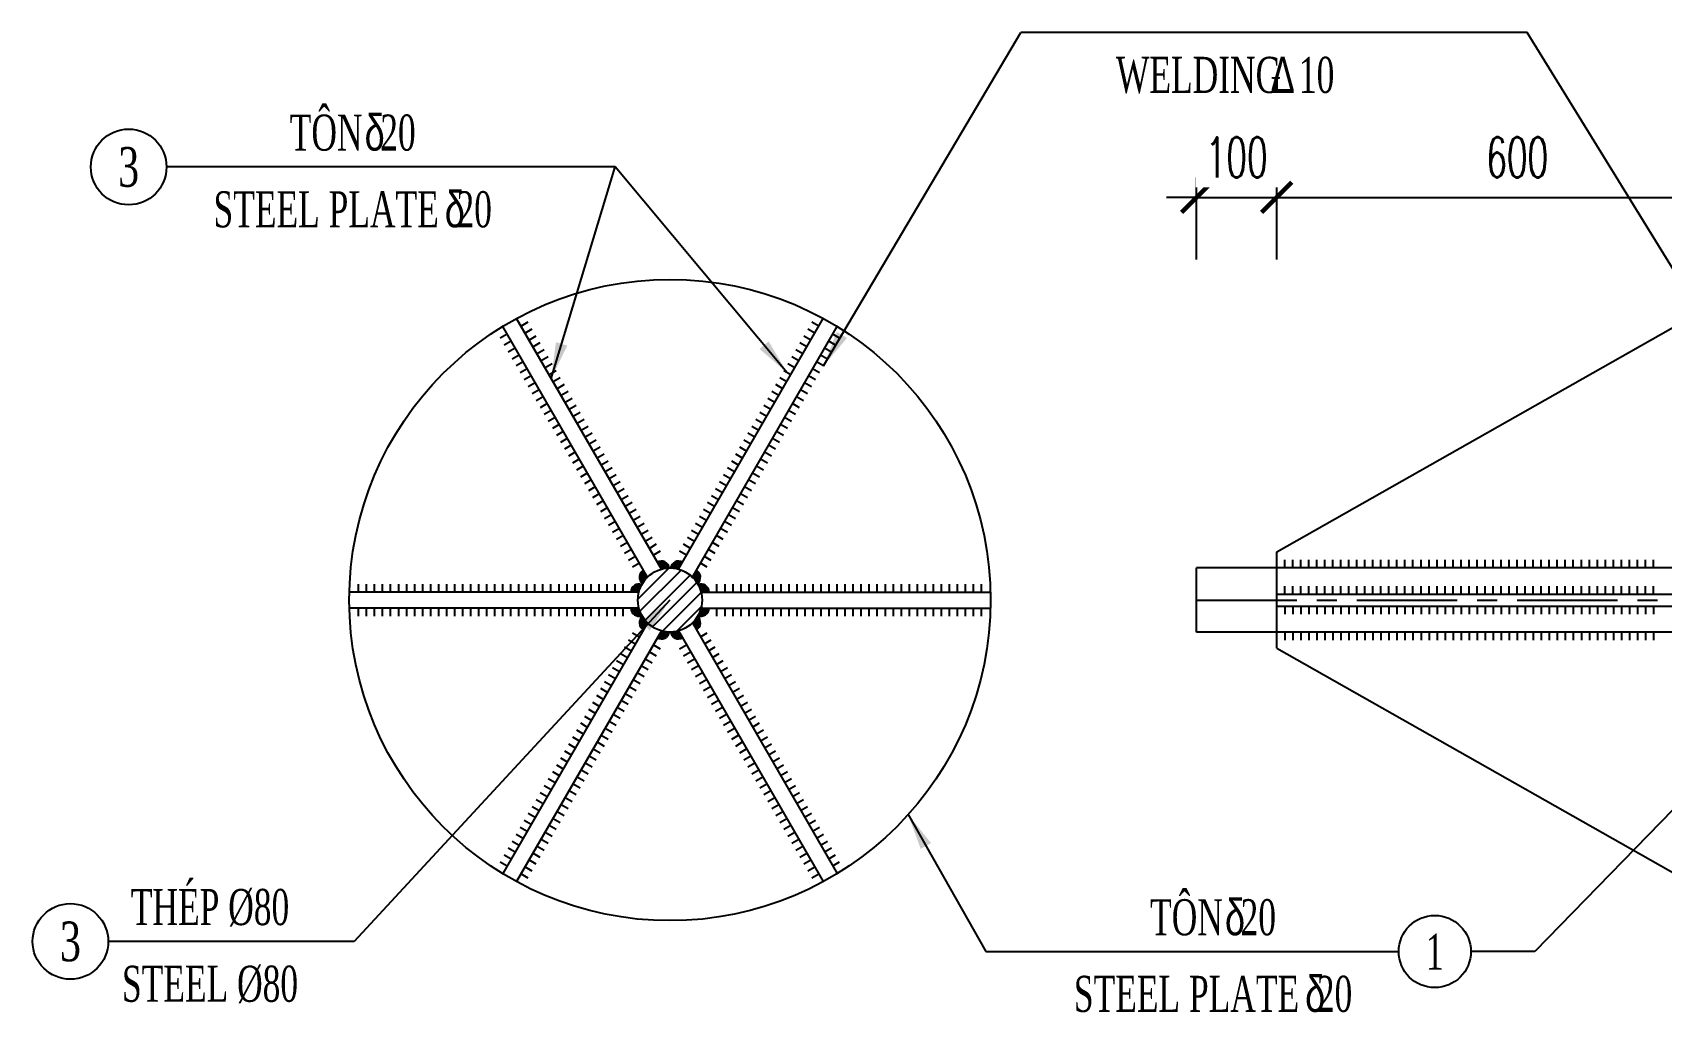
# Model space of a CAD drawing. Extents: x -687 to 808890, y -259 to 107959.
# Drawn here: x 768003 to 770034, y 75582 to 76804 of the extents above; entities that cross this region are included whole.
import ezdxf
from ezdxf.enums import TextEntityAlignment as Align

# ---------------------------------------------------------------- set-up
doc = ezdxf.new("R2010")
doc.units = 0
doc.header["$MEASUREMENT"] = 0
doc.header["$PDMODE"] = 3
doc.linetypes.add('CENTER', pattern=[2, 1.25, -0.25, 0.25, -0.25])
doc.layers.get('0').update_dxf_attribs({"color": 3, "linetype": 'CONTINUOUS'})
doc.layers.get('DEFPOINTS').update_dxf_attribs({"linetype": 'CONTINUOUS'})
for name, color, linetype in [('Han', 7, 'CONTINUOUS'), ('Hatch', 5, 'CONTINUOUS'), ('Kich thuoc', 4, 'CONTINUOUS'), ('Text', 3, 'CONTINUOUS'), ('Thep dai', 6, 'CONTINUOUS'), ('Tim', 8, 'CENTER')]:
    doc.layers.add(name, color=color, linetype=linetype)
doc.styles.add('Kichthuoc', font='romans.shx', dxfattribs={"width": 0.6})
doc.styles.get("Standard").update_dxf_attribs({"font": 'vntimeh.shx', "width": 0.65})
doc.styles.add('SYMBOL', font='greeks.shx', dxfattribs={"width": 0.8})
doc.dimstyles.new('Dim 250', dxfattribs={"dimscale": 250, "dimtxt": 0.2, "dimasz": 0.15, "dimexe": 0.1, "dimexo": 0.1, "dimgap": 0.1, "dimtad": 1, "dimdec": 0, "dimlfac": -1, "dimzin": 0, "dimdsep": 46, "dimtxsty": 'Kichthuoc', "dimblk": 'ARCHTICK', "dimcen": 0.1, "dimdle": 0.1, "dimclrd": 4, "dimclre": 4, "dimclrt": 3, "dimadec": 0, "dimazin": 0, "dimtfac": 1, "dimtdec": 0, "dimtix": 1, "dimtmove": 2, "dimatfit": 3, "dimfxl": 1, "dimtfill": 1, "dimtolj": 1, "dimtzin": 0, "dimarcsym": 0})
doc.dimstyles.new('Le 250', dxfattribs={"dimscale": 250, "dimtxt": 0.22, "dimasz": 0.18, "dimexe": 0.1, "dimexo": 0.2, "dimgap": 0.1, "dimtad": 1, "dimdec": 0, "dimzin": 0, "dimdsep": 46, "dimtxsty": 'Kichthuoc', "dimblk": 'ARCHTICK', "dimcen": 0, "dimdle": 0.1, "dimclrd": 2, "dimclre": 2, "dimclrt": 256, "dimadec": 0, "dimazin": 0, "dimtfac": 1, "dimtdec": 0, "dimtix": 1, "dimtmove": 2, "dimatfit": 3, "dimfxl": 1, "dimtolj": 1, "dimtzin": 0, "dimarcsym": 0})

# ---------------------------------------------------------------- blocks, each defined once
blk = doc.blocks.new('_ArchTick')
at = {"color": 0, "linetype": 'ByBlock', "const_width": 0.15}
blk.add_lwpolyline([(-0.5, -0.5), (0.5, 0.5)], dxfattribs=at)
blk = doc.blocks.new('*D176')
at = {"layer": 'DEFPOINTS', "color": 0}
for p in [(770154.6, 76598.6), (769554.6, 76496.3), (770154.6, 76496.3)]:
    blk.add_point(p, dxfattribs=at)
at = {"layer": 'Kich thuoc', "color": 4, "lineweight": -2}
for p, q in [((769554.6, 76521.3), (769554.6, 76623.6)), ((770154.6, 76521.3), (770154.6, 76623.6)), ((769529.6, 76598.6), (770179.6, 76598.6))]:
    blk.add_line(p, q, dxfattribs=at)
at = {"layer": 'Kich thuoc', "color": 4, "lineweight": -2, "xscale": 37.5, "yscale": 37.5, "zscale": 37.5, "rotation": 180}
blk.add_blockref('_ArchTick', (769554.6, 76598.6), dxfattribs=at)
at = {"layer": 'Kich thuoc', "color": 4, "lineweight": -2, "xscale": 37.5, "yscale": 37.5, "zscale": 37.5}
blk.add_blockref('_ArchTick', (770154.6, 76598.6), dxfattribs=at)
at = {"layer": 'Kich thuoc', "color": 3, "insert": (769854.6, 76648.6), "char_height": 50, "attachment_point": 5, "style": 'Kichthuoc', "bg_fill": 3, "box_fill_scale": 1.25, "bg_fill_color": 256, "bg_fill_true_color": 13158600, "bg_fill_transparency": 2852412}
blk.add_mtext('\\A1;600', dxfattribs=at)
blk = doc.blocks.new('*D177')
at = {"layer": 'DEFPOINTS', "color": 0}
for p in [(769554.6, 76598.6), (769454.6, 76496.3), (769554.6, 76496.3)]:
    blk.add_point(p, dxfattribs=at)
at = {"layer": 'Kich thuoc', "color": 4, "lineweight": -2}
for p, q in [((769454.6, 76521.3), (769454.6, 76623.6)), ((769554.6, 76521.3), (769554.6, 76623.6)), ((769454.6, 76598.6), (769417.1, 76598.6)), ((769454.6, 76598.6), (769554.6, 76598.6)), ((769554.6, 76598.6), (769592.1, 76598.6))]:
    blk.add_line(p, q, dxfattribs=at)
at = {"layer": 'Kich thuoc', "color": 4, "lineweight": -2, "xscale": 37.5, "yscale": 37.5, "zscale": 37.5}
blk.add_blockref('_ArchTick', (769454.6, 76598.6), dxfattribs=at)
at = {"layer": 'Kich thuoc', "color": 4, "lineweight": -2, "xscale": 37.5, "yscale": 37.5, "zscale": 37.5, "rotation": 180}
blk.add_blockref('_ArchTick', (769554.6, 76598.6), dxfattribs=at)
at = {"layer": 'Kich thuoc', "color": 3, "insert": (769504.6, 76648.6), "char_height": 50, "attachment_point": 5, "style": 'Kichthuoc', "bg_fill": 3, "box_fill_scale": 1.25, "bg_fill_color": 256, "bg_fill_true_color": 13158600, "bg_fill_transparency": 8764832}
blk.add_mtext('\\A1;100', dxfattribs=at)

msp = doc.modelspace()

# ---------------------------------------------------------------- hatches: boundary and pattern name
at = {"layer": 'Han'}
for points in [[(768764.6, 76133.5, 0.529798), (768763.4, 76117, -0.062746), (768769.6, 76124.8)], [(768782, 76143.5, -0.529798), (768796.8, 76136.3, 0.062746), (768787, 76134.8)], [(768813.4, 76143.5, 0.529798), (768798.5, 76136.3, -0.062746), (768808.4, 76134.8)], [(768830.7, 76133.5, -0.529798), (768831.9, 76117, 0.062746), (768825.7, 76124.8)], [(768748.9, 76106.3, -0.529798), (768762.6, 76115.6, 0.062746), (768758.9, 76106.3)], [(768846.4, 76106.3, 0.529798), (768832.7, 76115.6, -0.062746), (768836.4, 76106.3)], [(768748.9, 76086.3, 0.529798), (768762.6, 76077, -0.062746), (768758.9, 76086.3)], [(768764.6, 76059.1, -0.529798), (768763.4, 76075.6, 0.062746), (768769.6, 76067.8)], [(768830.7, 76059.1, 0.529798), (768831.9, 76075.6, -0.062746), (768825.7, 76067.8)], [(768846.4, 76086.3, -0.529798), (768832.7, 76077, 0.062746), (768836.4, 76086.3)], [(768782, 76049.1, 0.529798), (768796.8, 76056.3, -0.062746), (768787, 76057.8)], [(768813.4, 76049.1, -0.529798), (768798.5, 76056.3, 0.062746), (768808.4, 76057.8)]]:
    msp.add_hatch(color=256, dxfattribs=at).paths.add_polyline_path(points)
at = {"layer": 'Hatch'}
h = msp.add_hatch(dxfattribs=at)
h.set_pattern_fill('ANSI31', color=256, scale=100, style=0)
h.set_pattern_definition([(45, (-36845.864, -30778.598), (-8.83883476, 8.83883476), [])])
h.paths.add_polyline_path([(768757.7, 76096.3, 1), (768837.7, 76096.3, 1)])

# ---------------------------------------------------------------- linework, layer by layer
for p, q in [((769554.6, 76156.3), (770154.6, 76496.3)), ((768787, 76134.8), (768606.4, 76447.6)), ((768808.4, 76134.8), (768988.9, 76447.6)), ((768769.6, 76124.8), (768589.1, 76437.6)), ((768825.7, 76124.8), (769006.3, 76437.6)), ((769554.6, 76036.3), (769554.6, 76156.3)), ((768758.9, 76106.3), (768397.8, 76106.3)), ((768836.4, 76106.3), (769197.5, 76106.3)), ((768758.9, 76086.3), (768397.8, 76086.3)), ((768836.4, 76086.3), (769197.5, 76086.3)), ((768769.6, 76067.8), (768589.1, 75755)), ((768787, 76057.8), (768606.4, 75745)), ((768808.4, 76057.8), (768988.9, 75745)), ((768825.7, 76067.8), (769006.3, 75755)), ((769554.6, 76036.3), (770154.6, 75696.3))]:
    msp.add_line(p, q)
msp.add_circle((768797.7, 76096.3), 400)
at = {"layer": 'Han'}
for p, q in [((768620.6, 76442.9), (768612, 76437.9)), ((768983.4, 76437.9), (768974.7, 76442.9)), ((768594.6, 76427.9), (768586, 76422.9)), ((768599.6, 76419.3), (768591, 76414.3)), ((768625.6, 76434.3), (768617, 76429.3)), ((768630.6, 76425.6), (768622, 76420.6)), ((768973.4, 76420.6), (768964.7, 76425.6)), ((768978.4, 76429.3), (768969.7, 76434.3)), ((769004.3, 76414.3), (768995.7, 76419.3)), ((769009.3, 76422.9), (769000.7, 76427.9)), ((768604.6, 76410.6), (768596, 76405.6)), ((768609.6, 76402), (768601, 76397)), ((768635.6, 76417), (768627, 76412)), ((768640.6, 76408.3), (768632, 76403.3)), ((768645.6, 76399.6), (768637, 76394.6)), ((768958.4, 76394.6), (768949.7, 76399.6)), ((768963.4, 76403.3), (768954.7, 76408.3)), ((768968.4, 76412), (768959.7, 76417)), ((768994.3, 76397), (768985.7, 76402)), ((768999.3, 76405.6), (768990.7, 76410.6)), ((768614.6, 76393.3), (768606, 76388.3)), ((768619.6, 76384.6), (768611, 76379.6)), ((768650.6, 76391), (768642, 76386)), ((768655.6, 76382.3), (768647, 76377.3)), ((768948.4, 76377.3), (768939.7, 76382.3)), ((768953.4, 76386), (768944.7, 76391)), ((768984.3, 76379.6), (768975.7, 76384.6)), ((768989.3, 76388.3), (768980.7, 76393.3)), ((768624.6, 76376), (768616, 76371)), ((768629.6, 76367.3), (768621, 76362.3)), ((768634.6, 76358.7), (768626, 76353.7)), ((768660.6, 76373.7), (768652, 76368.7)), ((768665.6, 76365), (768657, 76360)), ((768938.4, 76360), (768929.7, 76365)), ((768943.4, 76368.7), (768934.7, 76373.7)), ((768969.3, 76353.7), (768960.7, 76358.7)), ((768974.3, 76362.3), (768965.7, 76367.3)), ((768979.3, 76371), (768970.7, 76376)), ((768639.6, 76350), (768631, 76345)), ((768644.6, 76341.3), (768636, 76336.3)), ((768670.6, 76356.3), (768662, 76351.3)), ((768675.6, 76347.7), (768667, 76342.7)), ((768680.6, 76339), (768672, 76334)), ((768923.4, 76334), (768914.7, 76339)), ((768928.4, 76342.7), (768919.7, 76347.7)), ((768933.4, 76351.3), (768924.7, 76356.3)), ((768959.3, 76336.3), (768950.7, 76341.3)), ((768964.3, 76345), (768955.7, 76350)), ((768649.6, 76332.7), (768641, 76327.7)), ((768654.6, 76324), (768646, 76319)), ((768685.6, 76330.4), (768677, 76325.4)), ((768690.6, 76321.7), (768682, 76316.7)), ((768913.4, 76316.7), (768904.7, 76321.7)), ((768918.4, 76325.4), (768909.7, 76330.4)), ((768949.3, 76319), (768940.7, 76324)), ((768954.3, 76327.7), (768945.7, 76332.7)), ((768659.6, 76315.4), (768651, 76310.4)), ((768664.6, 76306.7), (768656, 76301.7)), ((768669.6, 76298), (768661, 76293)), ((768695.6, 76313), (768687, 76308)), ((768700.6, 76304.4), (768692, 76299.4)), ((768903.4, 76299.4), (768894.7, 76304.4)), ((768908.4, 76308), (768899.7, 76313)), ((768934.3, 76293), (768925.7, 76298)), ((768939.3, 76301.7), (768930.7, 76306.7)), ((768944.3, 76310.4), (768935.7, 76315.4)), ((768674.6, 76289.4), (768666, 76284.4)), ((768679.6, 76280.7), (768671, 76275.7)), ((768705.6, 76295.7), (768697, 76290.7)), ((768710.6, 76287.1), (768702, 76282.1)), ((768715.6, 76278.4), (768707, 76273.4)), ((768888.4, 76273.4), (768879.7, 76278.4)), ((768893.4, 76282.1), (768884.7, 76287.1)), ((768898.4, 76290.7), (768889.7, 76295.7)), ((768924.3, 76275.7), (768915.7, 76280.7)), ((768929.3, 76284.4), (768920.7, 76289.4)), ((768684.6, 76272.1), (768676, 76267.1)), ((768689.6, 76263.4), (768681, 76258.4)), ((768720.6, 76269.7), (768712, 76264.7)), ((768725.6, 76261.1), (768717, 76256.1)), ((768878.4, 76256.1), (768869.7, 76261.1)), ((768883.4, 76264.7), (768874.7, 76269.7)), ((768914.3, 76258.4), (768905.7, 76263.4)), ((768919.3, 76267.1), (768910.7, 76272.1)), ((768694.6, 76254.7), (768686, 76249.7)), ((768699.6, 76246.1), (768691, 76241.1)), ((768704.6, 76237.4), (768696, 76232.4)), ((768730.6, 76252.4), (768722, 76247.4)), ((768735.6, 76243.8), (768727, 76238.8)), ((768740.6, 76235.1), (768732, 76230.1)), ((768863.4, 76230.1), (768854.7, 76235.1)), ((768868.4, 76238.8), (768859.7, 76243.8)), ((768873.4, 76247.4), (768864.7, 76252.4)), ((768899.3, 76232.4), (768890.7, 76237.4)), ((768904.3, 76241.1), (768895.7, 76246.1)), ((768909.3, 76249.7), (768900.7, 76254.7)), ((768709.6, 76228.8), (768701, 76223.8)), ((768714.6, 76220.1), (768706, 76215.1)), ((768745.6, 76226.4), (768737, 76221.4)), ((768750.6, 76217.8), (768742, 76212.8)), ((768853.4, 76212.8), (768844.7, 76217.8)), ((768858.4, 76221.4), (768849.7, 76226.4)), ((768889.3, 76215.1), (768880.7, 76220.1)), ((768894.3, 76223.8), (768885.7, 76228.8)), ((768719.6, 76211.4), (768711, 76206.4)), ((768724.6, 76202.8), (768716, 76197.8)), ((768755.6, 76209.1), (768747, 76204.1)), ((768760.6, 76200.5), (768752, 76195.5)), ((768843.4, 76195.5), (768834.7, 76200.5)), ((768848.4, 76204.1), (768839.7, 76209.1)), ((768879.3, 76197.8), (768870.7, 76202.8)), ((768884.3, 76206.4), (768875.7, 76211.4)), ((768729.6, 76194.1), (768721, 76189.1)), ((768734.6, 76185.5), (768726, 76180.5)), ((768739.6, 76176.8), (768731, 76171.8)), ((768765.6, 76191.8), (768757, 76186.8)), ((768770.6, 76183.1), (768762, 76178.1)), ((768775.6, 76174.5), (768767, 76169.5)), ((768828.4, 76169.5), (768819.7, 76174.5)), ((768833.4, 76178.1), (768824.7, 76183.1)), ((768838.4, 76186.8), (768829.7, 76191.8)), ((768864.3, 76171.8), (768855.7, 76176.8)), ((768869.3, 76180.5), (768860.7, 76185.5)), ((768874.3, 76189.1), (768865.7, 76194.1)), ((768744.6, 76168.1), (768736, 76163.1)), ((768749.6, 76159.5), (768741, 76154.5)), ((768780.6, 76165.8), (768772, 76160.8)), ((768785.6, 76157.2), (768777, 76152.2)), ((768818.4, 76152.2), (768809.7, 76157.2)), ((768823.4, 76160.8), (768814.7, 76165.8)), ((768854.3, 76154.5), (768845.7, 76159.5)), ((768859.3, 76163.1), (768850.7, 76168.1)), ((768754.6, 76150.8), (768746, 76145.8)), ((768759.6, 76142.2), (768751, 76137.2)), ((768844.3, 76137.2), (768835.7, 76142.2)), ((768849.3, 76145.8), (768840.7, 76150.8)), ((769564.6, 76136.3), (769564.6, 76146.3)), ((769564.6, 76136.3), (769564.6, 76146.3)), ((769574.6, 76136.3), (769574.6, 76146.3)), ((769574.6, 76136.3), (769574.6, 76146.3)), ((769584.6, 76136.3), (769584.6, 76146.3)), ((769594.6, 76136.3), (769594.6, 76146.3)), ((769604.6, 76136.3), (769604.6, 76146.3)), ((769614.6, 76136.3), (769614.6, 76146.3)), ((769624.6, 76136.3), (769624.6, 76146.3)), ((769634.6, 76136.3), (769634.6, 76146.3)), ((769644.6, 76136.3), (769644.6, 76146.3)), ((769654.6, 76136.3), (769654.6, 76146.3)), ((769664.6, 76136.3), (769664.6, 76146.3)), ((769674.6, 76136.3), (769674.6, 76146.3)), ((769684.6, 76136.3), (769684.6, 76146.3)), ((769694.6, 76136.3), (769694.6, 76146.3)), ((769704.6, 76136.3), (769704.6, 76146.3)), ((769714.6, 76136.3), (769714.6, 76146.3)), ((769724.6, 76136.3), (769724.6, 76146.3)), ((769734.6, 76136.3), (769734.6, 76146.3)), ((769744.6, 76136.3), (769744.6, 76146.3)), ((769754.6, 76136.3), (769754.6, 76146.3)), ((769764.6, 76136.3), (769764.6, 76146.3)), ((769774.6, 76136.3), (769774.6, 76146.3)), ((769784.6, 76136.3), (769784.6, 76146.3)), ((769794.6, 76136.3), (769794.6, 76146.3)), ((769804.6, 76136.3), (769804.6, 76146.3)), ((769814.6, 76136.3), (769814.6, 76146.3)), ((769824.6, 76136.3), (769824.6, 76146.3)), ((769834.6, 76136.3), (769834.6, 76146.3)), ((769844.6, 76136.3), (769844.6, 76146.3)), ((769854.6, 76136.3), (769854.6, 76146.3)), ((769864.6, 76136.3), (769864.6, 76146.3)), ((769874.6, 76136.3), (769874.6, 76146.3)), ((769884.6, 76136.3), (769884.6, 76146.3)), ((769894.6, 76136.3), (769894.6, 76146.3)), ((769904.6, 76136.3), (769904.6, 76146.3)), ((769914.6, 76136.3), (769914.6, 76146.3)), ((769924.6, 76136.3), (769924.6, 76146.3)), ((769934.6, 76136.3), (769934.6, 76146.3)), ((769944.6, 76136.3), (769944.6, 76146.3)), ((769954.6, 76136.3), (769954.6, 76146.3)), ((769964.6, 76136.3), (769964.6, 76146.3)), ((769974.6, 76136.3), (769974.6, 76146.3)), ((769984.6, 76136.3), (769984.6, 76146.3)), ((769994.6, 76136.3), (769994.6, 76146.3)), ((770004.6, 76136.3), (770004.6, 76146.3)), ((770014.6, 76136.3), (770014.6, 76146.3)), ((770024.6, 76136.3), (770024.6, 76146.3)), ((768408.9, 76116.3), (768408.9, 76106.3)), ((768418.9, 76116.3), (768418.9, 76106.3)), ((768428.9, 76116.3), (768428.9, 76106.3)), ((768438.9, 76116.3), (768438.9, 76106.3)), ((768448.9, 76116.3), (768448.9, 76106.3)), ((768458.9, 76116.3), (768458.9, 76106.3)), ((768468.9, 76116.3), (768468.9, 76106.3)), ((768478.9, 76116.3), (768478.9, 76106.3)), ((768488.9, 76116.3), (768488.9, 76106.3)), ((768498.9, 76116.3), (768498.9, 76106.3)), ((768508.9, 76116.3), (768508.9, 76106.3)), ((768518.9, 76116.3), (768518.9, 76106.3)), ((768528.9, 76116.3), (768528.9, 76106.3)), ((768538.9, 76116.3), (768538.9, 76106.3)), ((768548.9, 76116.3), (768548.9, 76106.3)), ((768558.9, 76116.3), (768558.9, 76106.3)), ((768568.9, 76116.3), (768568.9, 76106.3)), ((768578.9, 76116.3), (768578.9, 76106.3)), ((768588.9, 76116.3), (768588.9, 76106.3)), ((768598.9, 76116.3), (768598.9, 76106.3)), ((768608.9, 76116.3), (768608.9, 76106.3)), ((768618.9, 76116.3), (768618.9, 76106.3)), ((768628.9, 76116.3), (768628.9, 76106.3)), ((768638.9, 76116.3), (768638.9, 76106.3)), ((768648.9, 76116.3), (768648.9, 76106.3)), ((768658.9, 76116.3), (768658.9, 76106.3)), ((768668.9, 76116.3), (768668.9, 76106.3)), ((768678.9, 76116.3), (768678.9, 76106.3)), ((768688.9, 76116.3), (768688.9, 76106.3)), ((768698.9, 76116.3), (768698.9, 76106.3)), ((768708.9, 76116.3), (768708.9, 76106.3)), ((768718.9, 76116.3), (768718.9, 76106.3)), ((768728.9, 76116.3), (768728.9, 76106.3)), ((768738.9, 76116.3), (768738.9, 76106.3)), ((768856.4, 76106.3), (768856.4, 76116.3)), ((768866.4, 76106.3), (768866.4, 76116.3)), ((768876.4, 76106.3), (768876.4, 76116.3)), ((768886.4, 76106.3), (768886.4, 76116.3)), ((768896.4, 76106.3), (768896.4, 76116.3)), ((768906.4, 76106.3), (768906.4, 76116.3)), ((768916.4, 76106.3), (768916.4, 76116.3)), ((768926.4, 76106.3), (768926.4, 76116.3)), ((768936.4, 76106.3), (768936.4, 76116.3)), ((768946.4, 76106.3), (768946.4, 76116.3)), ((768956.4, 76106.3), (768956.4, 76116.3)), ((768966.4, 76106.3), (768966.4, 76116.3)), ((768976.4, 76106.3), (768976.4, 76116.3)), ((768986.4, 76106.3), (768986.4, 76116.3)), ((768996.4, 76106.3), (768996.4, 76116.3)), ((769006.4, 76106.3), (769006.4, 76116.3)), ((769016.4, 76106.3), (769016.4, 76116.3)), ((769026.4, 76106.3), (769026.4, 76116.3)), ((769036.4, 76106.3), (769036.4, 76116.3)), ((769046.4, 76106.3), (769046.4, 76116.3)), ((769056.4, 76106.3), (769056.4, 76116.3)), ((769066.4, 76106.3), (769066.4, 76116.3)), ((769076.4, 76106.3), (769076.4, 76116.3)), ((769086.4, 76106.3), (769086.4, 76116.3)), ((769096.4, 76106.3), (769096.4, 76116.3)), ((769106.4, 76106.3), (769106.4, 76116.3)), ((769116.4, 76106.3), (769116.4, 76116.3)), ((769126.4, 76106.3), (769126.4, 76116.3)), ((769136.4, 76106.3), (769136.4, 76116.3)), ((769146.4, 76106.3), (769146.4, 76116.3)), ((769156.4, 76106.3), (769156.4, 76116.3)), ((769166.4, 76106.3), (769166.4, 76116.3)), ((769176.4, 76106.3), (769176.4, 76116.3)), ((769186.4, 76106.3), (769186.4, 76116.3)), ((769564.6, 76103.8), (769564.6, 76113.8)), ((769564.6, 76103.8), (769564.6, 76113.8)), ((769574.6, 76103.8), (769574.6, 76113.8)), ((769574.6, 76103.8), (769574.6, 76113.8)), ((769584.6, 76103.8), (769584.6, 76113.8)), ((769594.6, 76103.8), (769594.6, 76113.8)), ((769604.6, 76103.8), (769604.6, 76113.8)), ((769614.6, 76103.8), (769614.6, 76113.8)), ((769624.6, 76103.8), (769624.6, 76113.8)), ((769634.6, 76103.8), (769634.6, 76113.8)), ((769644.6, 76103.8), (769644.6, 76113.8)), ((769654.6, 76103.8), (769654.6, 76113.8)), ((769664.6, 76103.8), (769664.6, 76113.8)), ((769674.6, 76103.8), (769674.6, 76113.8)), ((769684.6, 76103.8), (769684.6, 76113.8)), ((769694.6, 76103.8), (769694.6, 76113.8)), ((769704.6, 76103.8), (769704.6, 76113.8)), ((769714.6, 76103.8), (769714.6, 76113.8)), ((769724.6, 76103.8), (769724.6, 76113.8)), ((769734.6, 76103.8), (769734.6, 76113.8)), ((769744.6, 76103.8), (769744.6, 76113.8)), ((769754.6, 76103.8), (769754.6, 76113.8)), ((769764.6, 76103.8), (769764.6, 76113.8)), ((769774.6, 76103.8), (769774.6, 76113.8)), ((769784.6, 76103.8), (769784.6, 76113.8)), ((769794.6, 76103.8), (769794.6, 76113.8)), ((769804.6, 76103.8), (769804.6, 76113.8)), ((769814.6, 76103.8), (769814.6, 76113.8)), ((769824.6, 76103.8), (769824.6, 76113.8)), ((769834.6, 76103.8), (769834.6, 76113.8)), ((769844.6, 76103.8), (769844.6, 76113.8)), ((769854.6, 76103.8), (769854.6, 76113.8)), ((769864.6, 76103.8), (769864.6, 76113.8)), ((769874.6, 76103.8), (769874.6, 76113.8)), ((769884.6, 76103.8), (769884.6, 76113.8)), ((769894.6, 76103.8), (769894.6, 76113.8)), ((769904.6, 76103.8), (769904.6, 76113.8)), ((769914.6, 76103.8), (769914.6, 76113.8)), ((769924.6, 76103.8), (769924.6, 76113.8)), ((769934.6, 76103.8), (769934.6, 76113.8)), ((769944.6, 76103.8), (769944.6, 76113.8)), ((769954.6, 76103.8), (769954.6, 76113.8)), ((769964.6, 76103.8), (769964.6, 76113.8)), ((769974.6, 76103.8), (769974.6, 76113.8)), ((769984.6, 76103.8), (769984.6, 76113.8)), ((769994.6, 76103.8), (769994.6, 76113.8)), ((770004.6, 76103.8), (770004.6, 76113.8)), ((770014.6, 76103.8), (770014.6, 76113.8)), ((770024.6, 76103.8), (770024.6, 76113.8)), ((768408.9, 76086.3), (768408.9, 76076.3)), ((768418.9, 76086.3), (768418.9, 76076.3)), ((768428.9, 76086.3), (768428.9, 76076.3)), ((768438.9, 76086.3), (768438.9, 76076.3)), ((768448.9, 76086.3), (768448.9, 76076.3)), ((768458.9, 76086.3), (768458.9, 76076.3)), ((768468.9, 76086.3), (768468.9, 76076.3)), ((768478.9, 76086.3), (768478.9, 76076.3)), ((768488.9, 76086.3), (768488.9, 76076.3)), ((768498.9, 76086.3), (768498.9, 76076.3)), ((768508.9, 76086.3), (768508.9, 76076.3)), ((768518.9, 76086.3), (768518.9, 76076.3)), ((768528.9, 76086.3), (768528.9, 76076.3)), ((768538.9, 76086.3), (768538.9, 76076.3)), ((768548.9, 76086.3), (768548.9, 76076.3)), ((768558.9, 76086.3), (768558.9, 76076.3)), ((768568.9, 76086.3), (768568.9, 76076.3)), ((768578.9, 76086.3), (768578.9, 76076.3)), ((768588.9, 76086.3), (768588.9, 76076.3)), ((768598.9, 76086.3), (768598.9, 76076.3)), ((768608.9, 76086.3), (768608.9, 76076.3)), ((768618.9, 76086.3), (768618.9, 76076.3)), ((768628.9, 76086.3), (768628.9, 76076.3)), ((768638.9, 76086.3), (768638.9, 76076.3)), ((768648.9, 76086.3), (768648.9, 76076.3)), ((768658.9, 76086.3), (768658.9, 76076.3)), ((768668.9, 76086.3), (768668.9, 76076.3)), ((768678.9, 76086.3), (768678.9, 76076.3)), ((768688.9, 76086.3), (768688.9, 76076.3)), ((768698.9, 76086.3), (768698.9, 76076.3)), ((768708.9, 76086.3), (768708.9, 76076.3)), ((768718.9, 76086.3), (768718.9, 76076.3)), ((768728.9, 76086.3), (768728.9, 76076.3)), ((768738.9, 76086.3), (768738.9, 76076.3)), ((768856.4, 76076.3), (768856.4, 76086.3)), ((768866.4, 76076.3), (768866.4, 76086.3)), ((768876.4, 76076.3), (768876.4, 76086.3)), ((768886.4, 76076.3), (768886.4, 76086.3)), ((768896.4, 76076.3), (768896.4, 76086.3)), ((768906.4, 76076.3), (768906.4, 76086.3)), ((768916.4, 76076.3), (768916.4, 76086.3)), ((768926.4, 76076.3), (768926.4, 76086.3)), ((768936.4, 76076.3), (768936.4, 76086.3)), ((768946.4, 76076.3), (768946.4, 76086.3)), ((768956.4, 76076.3), (768956.4, 76086.3)), ((768966.4, 76076.3), (768966.4, 76086.3)), ((768976.4, 76076.3), (768976.4, 76086.3)), ((768986.4, 76076.3), (768986.4, 76086.3)), ((768996.4, 76076.3), (768996.4, 76086.3)), ((769006.4, 76076.3), (769006.4, 76086.3)), ((769016.4, 76076.3), (769016.4, 76086.3)), ((769026.4, 76076.3), (769026.4, 76086.3)), ((769036.4, 76076.3), (769036.4, 76086.3)), ((769046.4, 76076.3), (769046.4, 76086.3)), ((769056.4, 76076.3), (769056.4, 76086.3)), ((769066.4, 76076.3), (769066.4, 76086.3)), ((769076.4, 76076.3), (769076.4, 76086.3)), ((769086.4, 76076.3), (769086.4, 76086.3)), ((769096.4, 76076.3), (769096.4, 76086.3)), ((769106.4, 76076.3), (769106.4, 76086.3)), ((769116.4, 76076.3), (769116.4, 76086.3)), ((769126.4, 76076.3), (769126.4, 76086.3)), ((769136.4, 76076.3), (769136.4, 76086.3)), ((769146.4, 76076.3), (769146.4, 76086.3)), ((769156.4, 76076.3), (769156.4, 76086.3)), ((769166.4, 76076.3), (769166.4, 76086.3)), ((769176.4, 76076.3), (769176.4, 76086.3)), ((769186.4, 76076.3), (769186.4, 76086.3)), ((769564.6, 76088.8), (769564.6, 76078.8)), ((769564.6, 76088.8), (769564.6, 76078.8)), ((769574.6, 76088.8), (769574.6, 76078.8)), ((769574.6, 76088.8), (769574.6, 76078.8)), ((769584.6, 76088.8), (769584.6, 76078.8)), ((769594.6, 76088.8), (769594.6, 76078.8)), ((769604.6, 76088.8), (769604.6, 76078.8)), ((769614.6, 76088.8), (769614.6, 76078.8)), ((769624.6, 76088.8), (769624.6, 76078.8)), ((769634.6, 76088.8), (769634.6, 76078.8)), ((769644.6, 76088.8), (769644.6, 76078.8)), ((769654.6, 76088.8), (769654.6, 76078.8)), ((769664.6, 76088.8), (769664.6, 76078.8)), ((769674.6, 76088.8), (769674.6, 76078.8)), ((769684.6, 76088.8), (769684.6, 76078.8)), ((769694.6, 76088.8), (769694.6, 76078.8)), ((769704.6, 76088.8), (769704.6, 76078.8)), ((769714.6, 76088.8), (769714.6, 76078.8)), ((769724.6, 76088.8), (769724.6, 76078.8)), ((769734.6, 76088.8), (769734.6, 76078.8)), ((769744.6, 76088.8), (769744.6, 76078.8)), ((769754.6, 76088.8), (769754.6, 76078.8)), ((769764.6, 76088.8), (769764.6, 76078.8)), ((769774.6, 76088.8), (769774.6, 76078.8)), ((769784.6, 76088.8), (769784.6, 76078.8)), ((769794.6, 76088.8), (769794.6, 76078.8)), ((769804.6, 76088.8), (769804.6, 76078.8)), ((769814.6, 76088.8), (769814.6, 76078.8)), ((769824.6, 76088.8), (769824.6, 76078.8)), ((769834.6, 76088.8), (769834.6, 76078.8)), ((769844.6, 76088.8), (769844.6, 76078.8)), ((769854.6, 76088.8), (769854.6, 76078.8)), ((769864.6, 76088.8), (769864.6, 76078.8)), ((769874.6, 76088.8), (769874.6, 76078.8)), ((769884.6, 76088.8), (769884.6, 76078.8)), ((769894.6, 76088.8), (769894.6, 76078.8)), ((769904.6, 76088.8), (769904.6, 76078.8)), ((769914.6, 76088.8), (769914.6, 76078.8)), ((769924.6, 76088.8), (769924.6, 76078.8)), ((769934.6, 76088.8), (769934.6, 76078.8)), ((769944.6, 76088.8), (769944.6, 76078.8)), ((769954.6, 76088.8), (769954.6, 76078.8)), ((769964.6, 76088.8), (769964.6, 76078.8)), ((769974.6, 76088.8), (769974.6, 76078.8)), ((769984.6, 76088.8), (769984.6, 76078.8)), ((769994.6, 76088.8), (769994.6, 76078.8)), ((770004.6, 76088.8), (770004.6, 76078.8)), ((770014.6, 76088.8), (770014.6, 76078.8)), ((770024.6, 76088.8), (770024.6, 76078.8)), ((768751, 76055.4), (768759.6, 76050.4)), ((768835.7, 76050.4), (768844.3, 76055.4)), ((769564.6, 76056.3), (769564.6, 76046.3)), ((769564.6, 76056.3), (769564.6, 76046.3)), ((769574.6, 76056.3), (769574.6, 76046.3)), ((769574.6, 76056.3), (769574.6, 76046.3)), ((769584.6, 76056.3), (769584.6, 76046.3)), ((769594.6, 76056.3), (769594.6, 76046.3)), ((769604.6, 76056.3), (769604.6, 76046.3)), ((769614.6, 76056.3), (769614.6, 76046.3)), ((769624.6, 76056.3), (769624.6, 76046.3)), ((769634.6, 76056.3), (769634.6, 76046.3)), ((769644.6, 76056.3), (769644.6, 76046.3)), ((769654.6, 76056.3), (769654.6, 76046.3)), ((769664.6, 76056.3), (769664.6, 76046.3)), ((769674.6, 76056.3), (769674.6, 76046.3)), ((769684.6, 76056.3), (769684.6, 76046.3)), ((769694.6, 76056.3), (769694.6, 76046.3)), ((769704.6, 76056.3), (769704.6, 76046.3)), ((769714.6, 76056.3), (769714.6, 76046.3)), ((769724.6, 76056.3), (769724.6, 76046.3)), ((769734.6, 76056.3), (769734.6, 76046.3)), ((769744.6, 76056.3), (769744.6, 76046.3)), ((769754.6, 76056.3), (769754.6, 76046.3)), ((769764.6, 76056.3), (769764.6, 76046.3)), ((769774.6, 76056.3), (769774.6, 76046.3)), ((769784.6, 76056.3), (769784.6, 76046.3)), ((769794.6, 76056.3), (769794.6, 76046.3)), ((769804.6, 76056.3), (769804.6, 76046.3)), ((769814.6, 76056.3), (769814.6, 76046.3)), ((769824.6, 76056.3), (769824.6, 76046.3)), ((769834.6, 76056.3), (769834.6, 76046.3)), ((769844.6, 76056.3), (769844.6, 76046.3)), ((769854.6, 76056.3), (769854.6, 76046.3)), ((769864.6, 76056.3), (769864.6, 76046.3)), ((769874.6, 76056.3), (769874.6, 76046.3)), ((769884.6, 76056.3), (769884.6, 76046.3)), ((769894.6, 76056.3), (769894.6, 76046.3)), ((769904.6, 76056.3), (769904.6, 76046.3)), ((769914.6, 76056.3), (769914.6, 76046.3)), ((769924.6, 76056.3), (769924.6, 76046.3)), ((769934.6, 76056.3), (769934.6, 76046.3)), ((769944.6, 76056.3), (769944.6, 76046.3)), ((769954.6, 76056.3), (769954.6, 76046.3)), ((769964.6, 76056.3), (769964.6, 76046.3)), ((769974.6, 76056.3), (769974.6, 76046.3)), ((769984.6, 76056.3), (769984.6, 76046.3)), ((769994.6, 76056.3), (769994.6, 76046.3)), ((770004.6, 76056.3), (770004.6, 76046.3)), ((770014.6, 76056.3), (770014.6, 76046.3)), ((770024.6, 76056.3), (770024.6, 76046.3)), ((768741, 76038.1), (768749.6, 76033.1)), ((768746, 76046.8), (768754.6, 76041.8)), ((768772, 76031.8), (768780.6, 76026.8)), ((768777, 76040.4), (768785.6, 76035.4)), ((768809.7, 76035.4), (768818.4, 76040.4)), ((768814.7, 76026.8), (768823.4, 76031.8)), ((768840.7, 76041.8), (768849.3, 76046.8)), ((768845.7, 76033.1), (768854.3, 76038.1)), ((768726, 76012.1), (768734.6, 76007.1)), ((768731, 76020.8), (768739.6, 76015.8)), ((768736, 76029.5), (768744.6, 76024.5)), ((768762, 76014.5), (768770.6, 76009.5)), ((768767, 76023.1), (768775.6, 76018.1)), ((768819.7, 76018.1), (768828.4, 76023.1)), ((768824.7, 76009.5), (768833.4, 76014.5)), ((768850.7, 76024.5), (768859.3, 76029.5)), ((768855.7, 76015.8), (768864.3, 76020.8)), ((768860.7, 76007.1), (768869.3, 76012.1)), ((768716, 75994.8), (768724.6, 75989.8)), ((768721, 76003.5), (768729.6, 75998.5)), ((768752, 75997.1), (768760.6, 75992.1)), ((768757, 76005.8), (768765.6, 76000.8)), ((768829.7, 76000.8), (768838.4, 76005.8)), ((768834.7, 75992.1), (768843.4, 75997.1)), ((768865.7, 75998.5), (768874.3, 76003.5)), ((768870.7, 75989.8), (768879.3, 75994.8)), ((768706, 75977.5), (768714.6, 75972.5)), ((768711, 75986.2), (768719.6, 75981.2)), ((768737, 75971.2), (768745.6, 75966.2)), ((768742, 75979.8), (768750.6, 75974.8)), ((768747, 75988.5), (768755.6, 75983.5)), ((768839.7, 75983.5), (768848.4, 75988.5)), ((768844.7, 75974.8), (768853.4, 75979.8)), ((768849.7, 75966.2), (768858.4, 75971.2)), ((768875.7, 75981.2), (768884.3, 75986.2)), ((768880.7, 75972.5), (768889.3, 75977.5)), ((768691, 75951.5), (768699.6, 75946.5)), ((768696, 75960.2), (768704.6, 75955.2)), ((768701, 75968.8), (768709.6, 75963.8)), ((768727, 75953.8), (768735.6, 75948.8)), ((768732, 75962.5), (768740.6, 75957.5)), ((768854.7, 75957.5), (768863.4, 75962.5)), ((768859.7, 75948.8), (768868.4, 75953.8)), ((768885.7, 75963.8), (768894.3, 75968.8)), ((768890.7, 75955.2), (768899.3, 75960.2)), ((768895.7, 75946.5), (768904.3, 75951.5)), ((768681, 75934.2), (768689.6, 75929.2)), ((768686, 75942.9), (768694.6, 75937.9)), ((768717, 75936.5), (768725.6, 75931.5)), ((768722, 75945.2), (768730.6, 75940.2)), ((768864.7, 75940.2), (768873.4, 75945.2)), ((768869.7, 75931.5), (768878.4, 75936.5)), ((768900.7, 75937.9), (768909.3, 75942.9)), ((768905.7, 75929.2), (768914.3, 75934.2)), ((768671, 75916.9), (768679.6, 75911.9)), ((768676, 75925.5), (768684.6, 75920.5)), ((768702, 75910.5), (768710.6, 75905.5)), ((768707, 75919.2), (768715.6, 75914.2)), ((768712, 75927.9), (768720.6, 75922.9)), ((768874.7, 75922.9), (768883.4, 75927.9)), ((768879.7, 75914.2), (768888.4, 75919.2)), ((768884.7, 75905.5), (768893.4, 75910.5)), ((768910.7, 75920.5), (768919.3, 75925.5)), ((768915.7, 75911.9), (768924.3, 75916.9)), ((768656, 75890.9), (768664.6, 75885.9)), ((768661, 75899.6), (768669.6, 75894.6)), ((768666, 75908.2), (768674.6, 75903.2)), ((768692, 75893.2), (768700.6, 75888.2)), ((768697, 75901.9), (768705.6, 75896.9)), ((768889.7, 75896.9), (768898.4, 75901.9)), ((768894.7, 75888.2), (768903.4, 75893.2)), ((768920.7, 75903.2), (768929.3, 75908.2)), ((768925.7, 75894.6), (768934.3, 75899.6)), ((768930.7, 75885.9), (768939.3, 75890.9)), ((768646, 75873.6), (768654.6, 75868.6)), ((768651, 75882.2), (768659.6, 75877.2)), ((768682, 75875.9), (768690.6, 75870.9)), ((768687, 75884.6), (768695.6, 75879.6)), ((768899.7, 75879.6), (768908.4, 75884.6)), ((768904.7, 75870.9), (768913.4, 75875.9)), ((768935.7, 75877.2), (768944.3, 75882.2)), ((768940.7, 75868.6), (768949.3, 75873.6)), ((768636, 75856.3), (768644.6, 75851.3)), ((768641, 75864.9), (768649.6, 75859.9)), ((768667, 75849.9), (768675.6, 75844.9)), ((768672, 75858.6), (768680.6, 75853.6)), ((768677, 75867.2), (768685.6, 75862.2)), ((768909.7, 75862.2), (768918.4, 75867.2)), ((768914.7, 75853.6), (768923.4, 75858.6)), ((768919.7, 75844.9), (768928.4, 75849.9)), ((768945.7, 75859.9), (768954.3, 75864.9)), ((768950.7, 75851.3), (768959.3, 75856.3)), ((768621, 75830.3), (768629.6, 75825.3)), ((768626, 75838.9), (768634.6, 75833.9)), ((768631, 75847.6), (768639.6, 75842.6)), ((768657, 75832.6), (768665.6, 75827.6)), ((768662, 75841.3), (768670.6, 75836.3)), ((768924.7, 75836.3), (768933.4, 75841.3)), ((768929.7, 75827.6), (768938.4, 75832.6)), ((768955.7, 75842.6), (768964.3, 75847.6)), ((768960.7, 75833.9), (768969.3, 75838.9)), ((768965.7, 75825.3), (768974.3, 75830.3)), ((768611, 75813), (768619.6, 75808)), ((768616, 75821.6), (768624.6, 75816.6)), ((768647, 75815.3), (768655.6, 75810.3)), ((768652, 75823.9), (768660.6, 75818.9)), ((768934.7, 75818.9), (768943.4, 75823.9)), ((768939.7, 75810.3), (768948.4, 75815.3)), ((768970.7, 75816.6), (768979.3, 75821.6)), ((768975.7, 75808), (768984.3, 75813)), ((768601, 75795.6), (768609.6, 75790.6)), ((768606, 75804.3), (768614.6, 75799.3)), ((768632, 75789.3), (768640.6, 75784.3)), ((768637, 75798), (768645.6, 75793)), ((768642, 75806.6), (768650.6, 75801.6)), ((768944.7, 75801.6), (768953.4, 75806.6)), ((768949.7, 75793), (768958.4, 75798)), ((768954.7, 75784.3), (768963.4, 75789.3)), ((768980.7, 75799.3), (768989.3, 75804.3)), ((768985.7, 75790.6), (768994.3, 75795.6)), ((768586, 75769.6), (768594.6, 75764.6)), ((768591, 75778.3), (768599.6, 75773.3)), ((768596, 75787), (768604.6, 75782)), ((768622, 75772), (768630.6, 75767)), ((768627, 75780.6), (768635.6, 75775.6)), ((768959.7, 75775.6), (768968.4, 75780.6)), ((768964.7, 75767), (768973.4, 75772)), ((768990.7, 75782), (768999.3, 75787)), ((768995.7, 75773.3), (769004.3, 75778.3)), ((769000.7, 75764.6), (769009.3, 75769.6)), ((768612, 75754.6), (768620.6, 75749.6)), ((768617, 75763.3), (768625.6, 75758.3)), ((768969.7, 75758.3), (768978.4, 75763.3)), ((768974.7, 75749.6), (768983.4, 75754.6))]:
    msp.add_line(p, q, dxfattribs=at)
for centre, start, end in [((768769.6, 76124.8), 120, 231.6583), ((768787, 76134.8), 8.3417, 120), ((768808.4, 76134.8), 60, 171.6583), ((768825.7, 76124.8), 308.3417, 60), ((768758.9, 76106.3), 68.3417, 180), ((768836.4, 76106.3), 0, 111.6583), ((768758.9, 76086.3), 180, 291.6583), ((768769.6, 76067.8), 128.3417, 240), ((768825.7, 76067.8), 300, 51.6583), ((768836.4, 76086.3), 248.3417, 0), ((768787, 76057.8), 240, 351.6583), ((768808.4, 76057.8), 188.3417, 300)]:
    msp.add_arc(centre, 10, start, end, dxfattribs=at)
at = {"layer": 'Kich thuoc', "color": 2}
msp.add_line((769866.9, 76804.3), (769235.3, 76804.3), dxfattribs=at)
at = {"layer": 'Kich thuoc'}
for p, q in [((769554.6, 76088.8), (769554.6, 76103.8)), ((769554.6, 76103.8), (770154.6, 76103.8)), ((769554.6, 76088.8), (770154.6, 76088.8))]:
    msp.add_line(p, q, dxfattribs=at)
at = {"layer": 'Text'}
for centre, radius in [((768122.5, 76636.6), 47.2), ((768049.9, 75670.4), 47.2), ((769751.8, 75657.8), 45)]:
    msp.add_circle(centre, radius, dxfattribs=at)
at = {"layer": 'Thep dai'}
for p, q in [((770154.6, 76136.3), (769454.6, 76136.3)), ((769454.6, 76056.3), (769454.6, 76136.3)), ((770154.6, 76056.3), (769454.6, 76056.3))]:
    msp.add_line(p, q, dxfattribs=at)
msp.add_circle((768797.7, 76096.3), 40, dxfattribs=at)
at = {"layer": 'Tim', "ltscale": 100}
msp.add_line((769454.6, 76096.3), (771101.4, 76096.3), dxfattribs=at)

# ---------------------------------------------------------------- texts
at = {"layer": 'Text', "width": 0.65}
for s, p in [('welding  10', (769490.3, 76729)), ('t«n  20', (768402, 76657)), ('steel plate  20', (768402, 76561.3)), ('thÐp %%c80', (768224, 75690.8)), ('t«n  20', (769475.2, 75678.1)), ('steel %%c80', (768224, 75595.1)), ('steel plate  20', (769475.2, 75582.5))]:
    msp.add_text(s, height=45, dxfattribs=at).set_placement(p, align=Align.CENTER)
at = {"layer": 'Text', "style": 'SYMBOL', "width": 0.75}
for s, p in [('D', (769546.9, 76729)), ('d', (768416.8, 76657)), ('d', (768516.8, 76561.3)), ('d', (769490, 75678.1)), ('d', (769590, 75582.5))]:
    msp.add_text(s, height=45, dxfattribs=at).set_placement(p)
at = {"layer": 'Text'}
for s, height, width, p in [('3', 49.5, 0.7, (768122.5, 76636.6)), ('3', 49.5, 0.7, (768049.9, 75670.4)), ('1', 45, 0.65, (769751.8, 75657.8))]:
    msp.add_text(s, height=height, dxfattribs=dict(at, width=width)).set_placement(p, align=Align.MIDDLE)

# ---------------------------------------------------------------- leaders
at = {"layer": 'Kich thuoc'}
for points, override in [([(768989.3, 76388.3), (769235.3, 76804.3)], {"dimtad": 0}), ([(770144.6, 76353.8), (769866.9, 76804.3)], {"dimtad": 0}), ([(768944, 76379.8), (768729.3, 76636.6), (768169.7, 76636.6)], {"dimtad": 0}), ([(768649.6, 76372.8), (768729.3, 76636.6)], {"dimtad": 0}), ([(768797.7, 76096.3), (768403.9, 75670.4), (768097.1, 75670.4)], {"dimtad": 0}), ([(770159.6, 75948.7), (769876.6, 75657.8), (769796.8, 75657.8)], {"dimgap": 0.1, "dimtad": 0}), ([(769094.8, 75828.6), (769191.6, 75657.8), (769706.8, 75657.8)], {"dimgap": 0.1, "dimtad": 0})]:
    msp.add_leader(points, dimstyle='Le 250', override=override, dxfattribs=at)

# ---------------------------------------------------------------- next in the draw order: dimensions: what is measured, and where the dimension line sits
dim = msp.add_linear_dim(base=(770154.6, 76598.6), p1=(769554.6, 76496.3), p2=(770154.6, 76496.3), dimstyle='Dim 250', dxfattribs=at)
dim.commit()
dim.dimension.update_dxf_attribs({"geometry": '*D176', "text_midpoint": (769854.6, 76648.6)})

# ---------------------------------------------------------------- next in the draw order: dimensions: what is measured, and where the dimension line sits
dim = msp.add_linear_dim(base=(769554.6, 76598.6), p1=(769454.6, 76496.3), p2=(769554.6, 76496.3), dimstyle='Dim 250', dxfattribs=at)
dim.commit()
dim.dimension.update_dxf_attribs({"geometry": '*D177', "text_midpoint": (769504.6, 76648.6)})

doc.saveas('drawing.dxf')
